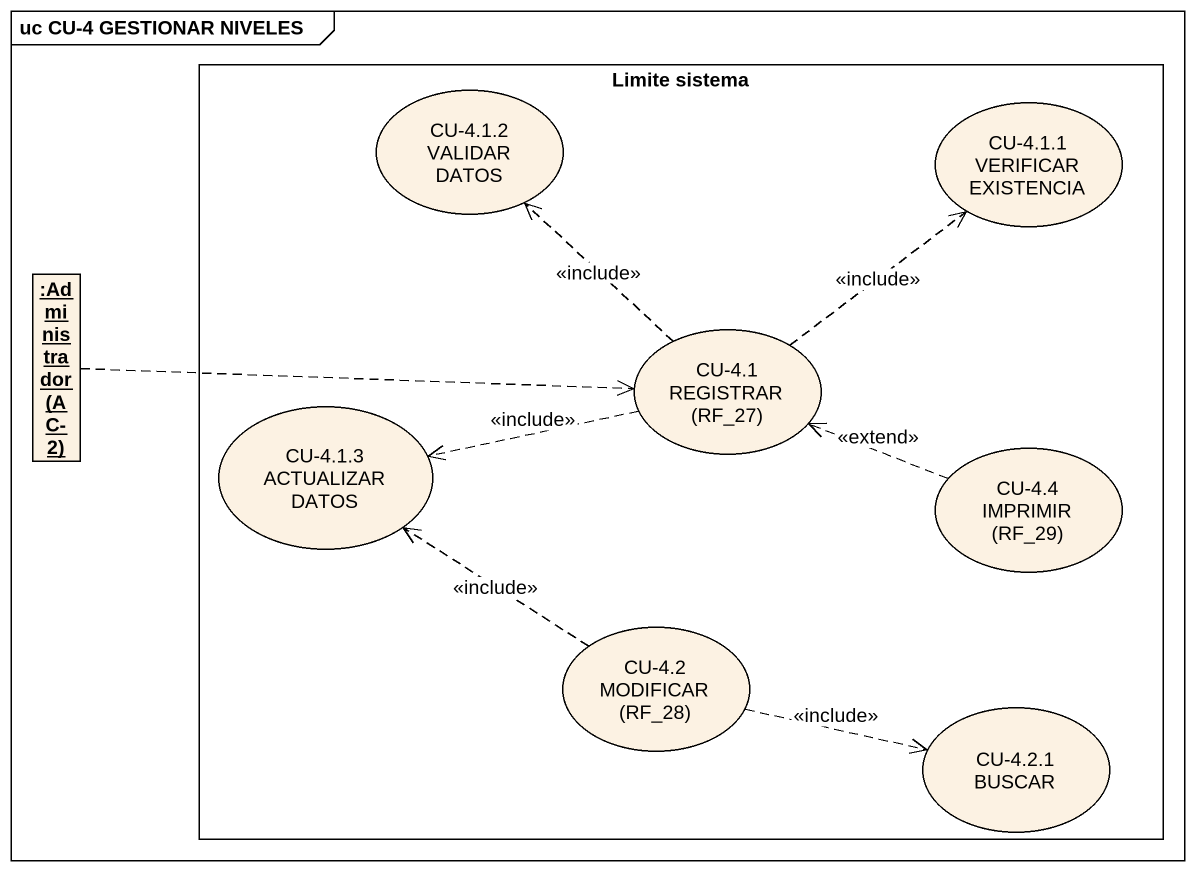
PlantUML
@startuml
mainframe uc CU-4 GESTIONAR NIVELES
allowmixing
hide circle
hide empty members
rectangle "Limite sistema" as Limite_sistema {
  usecase "CU-4.1.2 VALIDAR DATOS" as CU_4_1_2_VALIDAR_DATOS
  usecase "CU-4.1.1 VERIFICAR EXISTENCIA" as CU_4_1_1_VERIFICAR
  usecase "CU-4.1 REGISTRAR (RF_27)" as CU_4_1_REGISTRAR_RF_27
  usecase "CU-4.1.3 ACTUALIZAR DATOS" as CU_4_1_3_ACTUALIZAR_DATOS
  usecase "CU-4.4 IMPRIMIR (RF_29)" as CU_4_4_IMPRIMIR_RF_29
  usecase "CU-4.2 MODIFICAR (RF_28)" as CU_4_2_MODIFICAR_RF_28
  usecase "CU-4.2.1 BUSCAR" as CU_4_2_1_BUSCAR
}
object ":Administrador (AC-2)" as Administrador_AC_2
Administrador_AC_2 .right.> CU_4_1_REGISTRAR_RF_27
CU_4_1_REGISTRAR_RF_27 .up.> CU_4_1_2_VALIDAR_DATOS : <<include>>
CU_4_1_REGISTRAR_RF_27 .up.> CU_4_1_1_VERIFICAR : <<include>>
CU_4_1_REGISTRAR_RF_27 .left.> CU_4_1_3_ACTUALIZAR_DATOS : <<include>>
CU_4_4_IMPRIMIR_RF_29 .left.> CU_4_1_REGISTRAR_RF_27 : <<extend>>
CU_4_2_MODIFICAR_RF_28 .up.> CU_4_1_3_ACTUALIZAR_DATOS : <<include>>
CU_4_2_MODIFICAR_RF_28 .right.> CU_4_2_1_BUSCAR : <<include>>
@enduml
